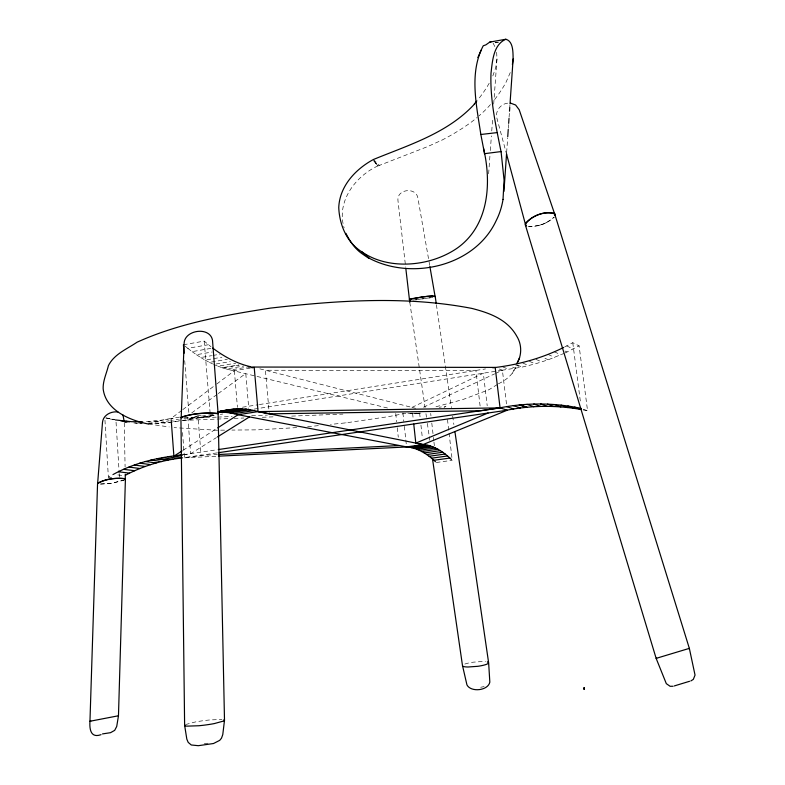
<?xml version="1.0" encoding="UTF-8"?>
<svg xmlns="http://www.w3.org/2000/svg" width="785" height="785" viewBox="0 0 785 785"><rect width="100%" height="100%" fill="white"/><g stroke="black" fill="none" stroke-linecap="round" stroke-linejoin="round"><path stroke-width="0.59" stroke-dasharray="3.92 2.94" d="M506.649 152.496L507.65 137.915M508.327 128.19L508.582 124.54M509.082 117.25L509.426 112.392M509.759 107.535L509.926 105.102M488.633 173.789L489.968 155.45M490.321 150.563L491.39 135.893M491.744 131.007L492.637 118.78M493.696 104.111L496.993 58.885L496.64 52.144M373.738 160.739L377.977 165.959L427.697 146.569L441.847 140.152M496.993 58.885L495.718 67.638L492.362 77.264M510.27 72.554L506.001 82.317A411.35 210.017 13.1 0 1 494.059 100.235M498.387 383.826C507.002 379.597 514.509 373.493 516.854 363.681M512.379 373.346L514.469 368.842M181.786 410.388L171.081 418.464L159.708 420.446L146.108 421.682M182.758 409.652L215.865 384.679M216.837 383.953L234.362 370.736L251.877 367.812M191.668 412.969L217.249 394.315M218.23 393.599L245.774 373.513L248.767 408.465M444.055 407.513L445.949 406.247L439.178 407.268M183.062 450.266L216.67 428.551M497.356 384.473L489.104 389.645L462.718 399.614L434.537 407.14M183.464 454.78L190.647 453.71L216.454 437.569M104.954 420.152L108.369 477.162L113.364 474.375M546.654 222.489L554.279 217.072C547.538 223.715 537.421 227.002 528.03 226.649M564.69 346.931L572.765 342.692L579.104 345.871L587.572 410.8L580.979 409.485M565.023 352.975L579.104 345.871M377.987 165.87C355.134 176.252 336.068 202.039 344.134 227.905M546.595 222.518L543.083 224.039M411.958 407.405L483.334 373.199L487.21 405.786M189.362 419.249L210.37 415.962L214.226 414.137L193.306 417.424L189.362 419.249L189.175 416.806M423.537 407.219L494.648 373.856M495.737 373.336L502.39 370.216L522.221 367.076L535.341 363.867L548.264 359.775L563.993 353.436M124.56 479.861L112.755 483.167L99.087 484.139L110.567 483.501L124.128 480.135M542.926 224.098L539.236 225.334M193.306 417.424L199.302 415.226M185.495 724.575L195.141 722.004A20.812 2.433 -7.3 0 1 210.135 719.914L221.949 719.492M539.089 225.374L529.07 226.728M210.723 416.05L214.099 415.363M507.669 103.169C500.398 103.914 494.658 111.558 497.042 118.712L506.276 153.055M480.675 687.287L484.129 686.581M201.912 417.296L182.562 418.042L195.279 417.924L214.04 415.383M405.894 413.224L389.115 416.55L346.106 422.83L330.485 424.42M147.953 423.822L170.325 422.428L215.482 415.157M183.415 344.752L204.179 341.112L210.998 346.725M185.152 346.175L187.752 348.324L208.437 344.713M187.752 348.324L192.089 351.641L211.557 348.265M192.089 351.641L196.436 354.712L212.146 352.004M196.436 354.712L200.774 357.528L211.616 355.664M212.813 355.458L220.045 354.221M200.774 357.528L205.101 360.079L221.9 357.214M205.101 360.079L209.409 362.376L227.336 359.334M216.061 364.014L230.348 361.591M213.677 364.417L217.916 366.193L235.716 363.19M217.916 366.193L222.116 367.714L238.66 364.937M222.685 367.89L239.229 365.113M222.116 367.714L226.257 368.979L243.909 366.016M226.257 368.979L230.339 369.98L246.755 367.233M407.857 413.136L412.773 413.744L419.749 413.214M204.169 743.837L208.996 743.061M495.09 42.782L498.72 42.204M179.539 417.129L171.081 418.464L181.59 420.466M242.428 407.219L258.147 404.746M259.354 404.55L485.532 368.921M197.29 415.864L201.922 415.137M206.504 416.717L210.645 416.06M220.33 414.401L222.754 414.019M254.222 409.093L502.39 370.216L506.659 405.354M495.07 42.596L497.376 42.243M409.996 413.479L412.321 413.136M410.339 413.538L412.665 413.185M412.773 413.744L417.404 413.047M415.147 413.764L419.769 413.067M417.473 413.577L420.927 413.067M183.405 454.731L217.357 449.697M216.886 452.925L181.963 457.998M182.522 432.525L184.465 457.832L201.068 455.378L216.954 454.593M206.435 416.727L202.02 417.277M436.274 462.502L452.219 460.304M307.632 426.726L320.123 425.46M345.557 422.889L346.106 422.83M415.51 299.958L433.124 297.348L412.93 300.086M296.73 427.609L257.578 429.846L231.879 430.072M184.465 457.832L217.268 456.222M216.346 417.149L198.095 417.885L201.068 455.378M217.563 417.1L232.164 416.511M251.632 415.726L267.45 415.088M182.817 420.426L228.062 418.631M234.175 418.395L243.958 418.003M262.298 417.277L274.534 416.796M291.647 416.119L342.947 414.087M224.539 430.131L215.973 430.209L174.064 427.629M133.764 422.909L142.448 423.645M108.369 477.162L111.715 477.555M117.799 474.915L123.353 475.582M148.62 424.057L169.217 426.942M134.814 422.87L136.992 423.262M105.926 417.924L114.796 419.514M105.847 417.973L114.424 419.72M138.101 422.86L141.359 423.449M148.708 422.919L153.497 423.782M148.365 421.574L159.08 423.537M154.812 421.025L165.478 422.997M154.027 421.113L164.693 423.086M230.339 369.98L388.546 408.259M159.708 420.446L170.325 422.428M165.399 419.553L175.958 421.555M109.998 418.925L115.277 419.926M259.815 368.832L415.658 408.347M583.383 409.23L587.572 410.8M499.289 369.009L502.39 370.216M502.881 366.968L509.004 369.401M512.585 367.125L515.627 368.351M517.227 365.025L522.221 367.076M515.294 364.799L521.309 367.252M522.859 363.102L528.805 365.584M529.473 361.365L535.341 363.867M536.027 359.402L541.836 361.934M544.918 358.284L548.264 359.775M547.999 354.398L554.622 357.411M554.347 351.778L560.902 354.83M564.925 351.013L567.084 352.043M209.409 362.376L212.607 363.906M566.741 345.92L573.158 349.06M373.415 159.502L379.361 165.331M373.738 160.748L377.977 165.959L373.807 160.817M493.058 43.106L495.325 47.492M429.689 265.379L417.954 198.36C416.452 186.644 396.356 188.891 397.985 200.823L405.668 267.126M436.421 304.766L451.414 407.621M452.651 416.099L453.887 424.567M409.799 302.284L425.068 407.611M425.951 413.666L426.481 417.296M427.354 423.35L429.11 435.449M429.287 436.666L429.807 440.297M572.765 342.692L580.508 402.469M480.106 406.012L475.896 370.441L265.409 370.255L269.167 412.625M447.479 419.455L452.082 459.107M430.69 413.41L430.965 415.805M431.779 422.987L433.281 436.166M433.418 437.363L433.82 440.954M433.958 442.151L434.37 445.743M419.612 412.9L420.152 417.767M420.946 425.077L422.409 438.472M412.596 413.352L413.244 419.308M402.911 412.939L403.824 421.447M404.353 426.304L406.581 446.969M395.738 413.479L396.631 421.8M397.259 427.737L398.28 437.235M234.362 370.736L237.443 407.395M204.179 341.112L210.37 415.962M184.691 360.629L189.077 415.589M187.831 417.061L190.647 453.71M116.052 422.163L119.143 472.354M119.212 473.581L119.438 477.251M124.256 422.929L125.09 466.957M441.876 140.162A418.297 216.846 13.2 0 0 471.481 121.999A331.535 169.217 11 0 0 477.162 117.446M490.429 104.601A411.35 210.017 13.1 0 1 488.142 107.162A331.535 169.217 11 0 1 478.987 115.895M489.192 83.23A390.645 198.86 12.9 0 1 477.486 100.205M464.818 664.071A13.698 2.473 -6.3 0 1 473.227 662.177L482.971 661.47A12.55 2.267 -6.3 0 1 485.513 661.598"/><path stroke-width="1.18" d="M584.158 687.827C584.148 687.748 583.893 688.985 584.433 688.867L584.02 687.758L584.354 688.759M583.706 688.936L584.148 688.288L584.413 688.867C584.06 688.288 584.05 689.053 584.276 688.337M583.912 688.926L584.295 688.484M510.014 103.885L513.125 58.924C512.958 52.575 513.459 41.281 505.834 39.25L489.771 42.096L485.817 44.892L483.256 45.765C468.92 73.084 476.564 105.475 480.822 134.412L484.551 153.674L501.075 151.574L504.078 180.089L503.028 199.38M584.03 688.396L584.168 688.769M101.059 734.662C91.256 738.224 89.323 730.335 89.961 721.258L97.556 483.638C104.896 478.546 116.582 477.614 125.423 478.83L118.466 715.841L116.72 726.449L114.688 730.364L110.538 732.68L102.492 733.916M181.747 417.944L181.207 417.188L184.141 342.868C185.162 329.622 210.095 326.364 212.509 340.298L218.122 413.764C206.082 412.135 192.296 413.352 180.923 417.522L184.622 725.281L186.82 739.127L188.204 742.384L191.265 744.985L198.34 745.691L213.5 743.523L219.712 740.353L221.488 738.194L222.773 734.603L224.5 720.306L218.122 413.764M503.95 191.383L506.56 153.713M507.738 136.698L508.248 129.407M508.66 123.333L509.004 118.466M509.504 111.176L509.759 107.535M474.523 104.022C447.744 133.214 408.916 144.911 373.415 159.502C355.634 169.069 339.601 186.114 338.757 207.534C339.424 224.755 346.813 242.614 361.934 251.887C367.782 256.744 374.357 262.337 362.896 254.291C355.193 249.267 349.963 241.427 345.9 233.341M429.895 266.576L435.125 296.622L432.712 296.024L427.403 296.298L412.017 298.634L409.436 299.546L409.799 302.284M673.069 686.257L670.115 686.296L666.318 683.657L656.142 658.37L525.351 224.883L525.508 223.421C532.181 215.61 544.417 210.939 554.504 213.383L689.348 648.371L695.039 675.09L693.322 679.378L690.82 680.958M512.399 64.527L513.125 58.924M480.842 134.49L497.209 132.596L501.065 151.799M555.289 214.521L555.142 215.424L519.199 109.763L515.617 105.004L510.525 103.12M517.03 363.308C521.996 355.124 521.868 344.409 516.824 336.294C507.385 319.348 489.712 313.009 471.883 308.417C405.413 295.572 337.118 300.518 270.315 308.113C225.001 315.227 179.186 323.135 137.1 342.191C127.042 348.982 113.972 354.241 108.389 365.692C106.593 373.395 102.835 380.803 103.159 388.869C105.69 410.467 130.065 420.485 148.62 424.057M125.237 479.419L125.423 478.83M481.176 50.093L477.859 57.58M517.344 362.601L519.582 357.783M410.32 300.056L409.446 299.674L409.966 299.291M171.169 419.681L173.897 456.193L182.042 450.924M217.69 427.894L238.051 414.725L406.64 446.9C417.767 447.852 427.629 454.181 435.489 461.757M217.484 436.921L249.493 416.904M113.364 474.375C134.5 462.689 158.354 457.351 182.189 454.908M125.472 475.2C142.998 465.996 162.269 460.098 181.963 457.998M181.207 417.188C192.492 413.469 204.836 412.832 216.67 413.224M563.669 347.441C541.522 358.5 517.305 365.064 492.745 367.782M413.754 424.067L415.814 443.113L488.064 413.028M688.661 648.636L689.348 648.371L656.142 658.37L656.692 658.262M409.986 299.291L422.772 296.799L431.779 296.053L435.135 296.495M218.122 412.586C230.918 407.935 245.146 407.768 258.177 411.585L423.184 444.546C434.154 445.556 443.79 451.993 451.453 459.559M674.295 685.933L689.544 681.292M90.844 721.022L89.961 721.258L118.29 715.802M505.834 39.25C493.304 44.598 492.411 61.328 491.008 73.172C490.183 93.179 493.412 113.03 497.209 132.596M218.573 449.52L499.917 407.837C526.715 402.548 554.583 402.656 581.283 408.455M574.61 407.121L580.979 409.485C556.604 405.089 531.425 405.384 507.13 410.153L499.917 407.837M247.923 367.037L495.168 367.4L500.065 407.876L480.665 410.751L269.275 413.842L258.059 411.605L254.212 367.419L251.877 367.812M220.35 411.095L230.034 409.564M219.594 411.369L234.048 409.093M217.455 412.037L238.081 408.877M217.68 412.096L221.792 412.115L242.114 408.916M221.792 412.115L225.913 412.4L246.147 409.221M226.482 412.468L246.706 409.289M225.913 412.4L230.015 412.92L250.17 409.76M230.015 412.92L234.107 413.695L254.183 410.555M258.177 411.585L238.179 414.706L234.107 413.695M173.897 456.193L182.267 454.957M218.102 452.749L507.247 410.202L423.076 444.555L415.814 443.113M406.64 446.9L423.184 444.546M409.162 447.195L425.647 444.85M411.683 447.685L428.11 445.35M413.852 448.274L430.239 445.949M414.205 448.372L430.572 446.047M416.717 449.236L433.045 446.93M419.229 450.296L435.498 447.999M421.731 451.532L437.942 449.246M424.214 452.935L440.385 450.668M426.677 454.525L442.799 452.268M429.12 456.281L445.193 454.034M431.534 458.195L447.568 455.967M433.919 460.275L449.913 458.057M489.771 42.096L490.968 41.948M218.171 454.535L399.163 445.556M218.485 456.163L406.581 446.969M258.059 411.605L500.065 407.876M142.733 421.83L131.576 421.692L115.277 419.926M118.466 471.765L129.515 473.139M123.667 469.332L134.667 470.735M128.956 467.085L139.907 468.508M134.333 465.024L145.235 466.476M139.799 463.15L150.642 464.632M145.323 461.482L156.117 462.983M150.906 460.01L161.661 461.531M157.334 458.587L168.029 460.128M156.549 458.734L167.244 460.275M162.23 457.675L172.877 459.225M167.951 456.811L178.548 458.381M173.701 456.163L181.894 457.39M117.917 411.997C111.254 411.016 103.286 414.941 102.511 422.222L97.644 483.285C105.759 479.007 116.033 477.594 125.129 478.664M126.081 421.31L129.348 421.898M120.645 420.721L127.219 421.898M124.089 421.496L126.287 421.888L124.197 421.496M250.268 366.644C236.511 363.475 223.921 356.498 212.706 348.069M506.61 406.63L513.743 408.965M513.351 405.639L520.406 407.994M520.131 404.883L527.108 407.248M519.189 404.981L526.176 407.346M526.941 404.344L533.849 406.718M533.771 404.039L540.6 406.424M540.62 403.971L547.371 406.355M547.459 404.128L554.131 406.522M554.298 404.53L560.892 406.915M561.108 405.158L567.624 407.543M567.879 406.022L574.326 408.396M369.058 258.157C411.615 280.853 475.141 266.311 496.257 220.477A212.146 117.328 36.2 0 0 503.038 199.38M361.934 251.887C388.722 270.521 430.622 266.782 457.655 247.815C489.035 225.177 491.665 182.925 483.511 148.228M554.975 214.079C545.33 210.105 531.474 215.728 525.459 223.99L526.215 225.982M525.351 224.883L525.705 225.315L506.59 154.243M122.96 415L124.236 421.712M125.139 478.664L125.315 479.184L125.227 474.297M484.404 153.154L484.551 153.674M432.447 458.46L462.473 665.474L466.938 684.883C470.882 692.556 488.044 690.741 489.83 682.155L488.653 662.952L454.947 431.828M435.184 296.298L436.244 303.56M405.806 268.333L409.446 299.674M183.415 344.752L184.102 353.299M476.701 101.147A390.645 198.86 12.9 0 1 474.297 103.934M462.6 666.072A12.55 2.267 -6.3 0 0 467.997 667.005L477.898 666.298A13.679 2.463 -6.3 0 0 486.396 664.365L487.946 663.639L488.456 662.363A12.55 2.267 -6.3 0 0 487.377 661.902M223.872 719.796A18.801 2.198 -7.3 0 1 223.764 720.993L214.256 723.593A20.773 2.424 -7.3 0 1 198.89 725.742L186.938 726.145A18.82 2.198 -7.3 0 1 184.622 725.281"/></g></svg>
